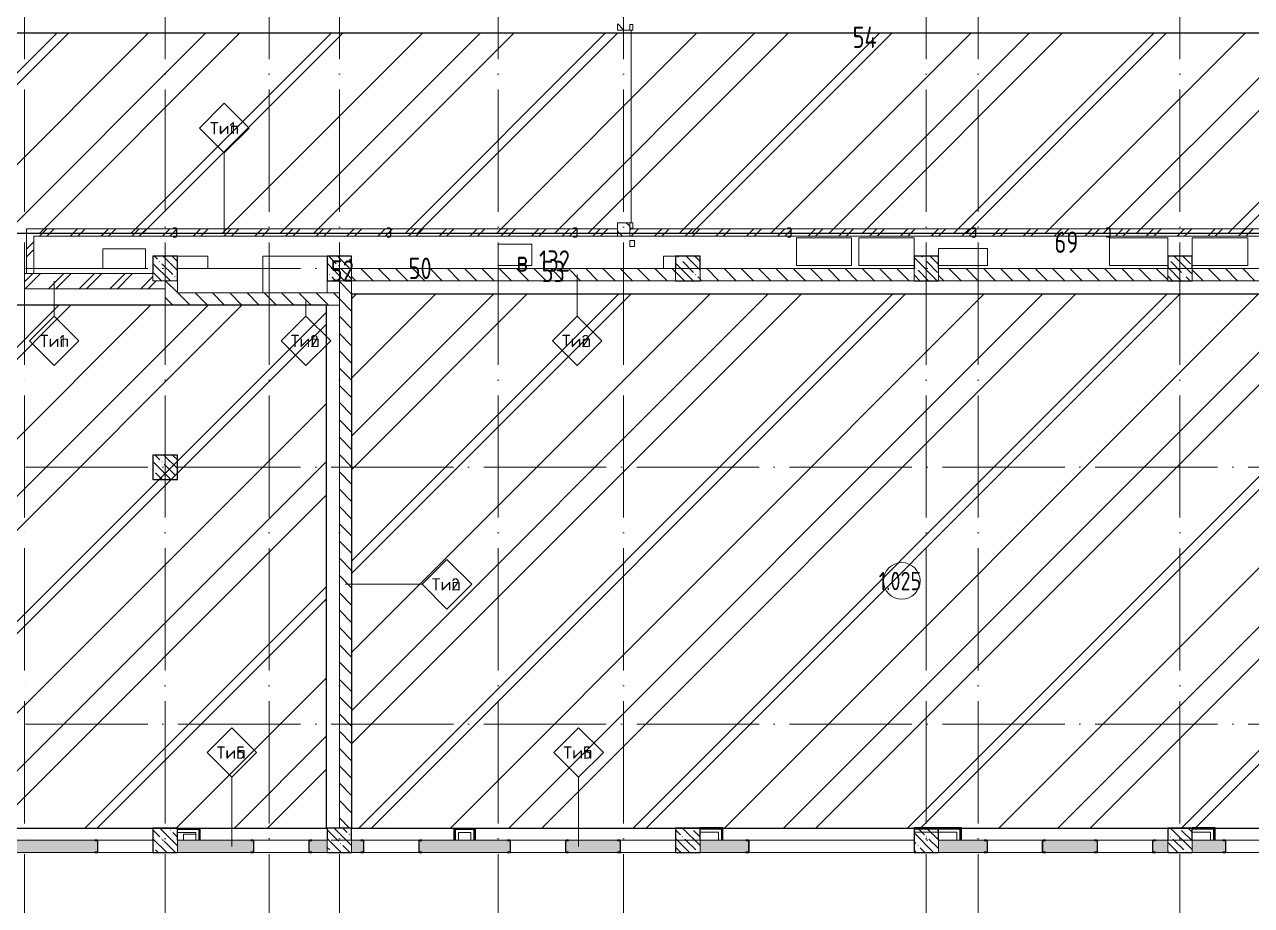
# Model space of a CAD drawing. Header units: millimetres. Extents: x -68946 to 690821, y -552984 to 293768.
# Drawn here: x 106509 to 126579, y -95626 to -81220 of the extents above; entities that cross this region are included whole.
import ezdxf

# ---------------------------------------------------------------- set-up
doc = ezdxf.new("R2010")
doc.units = ezdxf.units.MM
doc.linetypes.add('ADSK_Линия сетки', pattern=[2500, 2000, -250, 0, -250])
doc.linetypes.add('ADSK_Скрыто', pattern=[600, 300, -300])
for name, color, linetype, lineweight in [('1.2) Стяжка 6 вып.', 30, 'Continuous', 30), ('1.3) Звуко-изол           6 вып.', 90, 'Continuous', 30), ('1.4) Стяжка 6 вып.', 30, 'Continuous', 30), ('A-AREA-____-IDEN', 250, 'Continuous', 9), ('A-DOOR-____-MCUT', 250, 'Continuous', 5), ('A-DOOR-____-OTLN', 250, 'Continuous', 5), ('A-FLOR-____-OTLN', 250, 'Continuous', 9), ('A-WALL-____-IDEN', 250, 'Continuous', 9), ('A-WALL-____-MCUT', 250, 'Continuous', 13), ('A-WALL-____-PATT', 250, 'Continuous', 13), ('A-WALL-FNSH-MCUT', 250, 'Continuous', 13), ('E-ELEC-EQPM-OTLN', 250, 'Continuous', 9), ('G-____-____-SYMB', 250, 'ADSK_Скрыто', 9), ('I-WALL-____-OTLN', 250, 'Continuous', 9), ('S-COLS-____-MCUT', 250, 'Continuous', 25), ('S-COLS-____-OTLN', 250, 'Continuous', 9), ('S-GRID-____-OTLN', 250, 'Continuous', 9)]:
    doc.layers.add(name, color=color, linetype=linetype, lineweight=lineweight)
doc.styles.add('GOST Common_2', font='', dxfattribs={"width": 0.8, "height": 350})
doc.styles.add('ISOCPEUR', font='isocpeur.ttf', dxfattribs={"width": 0.8, "height": 100})
doc.styles.add('ISOCPEUR_3', font='isocpeur.ttf', dxfattribs={"height": 250})
doc.styles.get('GOST Common_2').set_extended_font_data('GOST Common')
pattern_1 = [(135, (28708.77, -120984.93), (-141.42136, -141.42136), [])]
pattern_2 = [(135, (28708.77, -120984.93), (-142.5612, -142.5612), []), (135, (28851.33, -120984.93), (-142.5612, -142.5612), [252.016, -50.403, 3.353, -47.05])]
pattern_3 = [(45, (28708.77, -120984.93), (-251.4472, 251.4472), []), (45, (28708.77, -120603.93), (-251.4472, 251.4472), [])]

# ---------------------------------------------------------------- blocks, each defined once
blk = doc.blocks.new('BSC_Колонна _Прямоугольная - 400x400-V7-АР1_Кладочный план 2 этажа С2и3')
at = {"layer": 'S-COLS-____-OTLN', "lineweight": 5}
h = blk.add_hatch(dxfattribs=at)
h.set_pattern_fill('FP_42', color=256, style=0, pattern_type=2)
h.set_pattern_definition([(135, (-80100, -32525), (-142.5612, -142.5612), []), (135, (-79957.44, -32525), (-142.5612, -142.5612), [252.016, -50.403, 3.353, -47.05])])
h.paths.add_polyline_path([(200, -200), (200, 200), (-200, 200), (-200, -200)])
at = {"layer": 'S-COLS-____-MCUT'}
for p, q in [((200, 200), (-200, 200)), ((-200, 200), (-200, -200)), ((200, -200), (200, 200)), ((-200, -200), (200, -200))]:
    blk.add_line(p, q, dxfattribs=at)
blk = doc.blocks.new('ADSK_КолоннаНесущая_Швеллер_Гнутый_ГОСТ 8278-83 - 200х50х4_таб_1 2-38569602-АР1_Кладочный план 2 этажа С2и3')
at = {"layer": 'S-COLS-____-MCUT'}
for p, q in [((-10.1, 90), (-10.1, -90)), ((-6.1, -90), (-6.1, 90)), ((39.9, 100), (-0.1, 100)), ((-0.1, 96), (39.9, 96)), ((39.9, 96), (39.9, 100)), ((39.9, -96), (-0.1, -96)), ((-0.1, -100), (39.9, -100)), ((39.9, -100), (39.9, -96))]:
    blk.add_line(p, q, dxfattribs=at)
for centre, radius, start, end in [((-0.1, 90), 10, 90, 180), ((-0.1, 90), 6, 90, 180), ((-0.1, -90), 10, 180, 270), ((-0.1, -90), 6, 180, 270)]:
    blk.add_arc(centre, radius, start, end, dxfattribs=at)
blk = doc.blocks.new('ADSK_КолоннаНесущая_Швеллер_Гнутый_ГОСТ 8278-83 - 140х60х5_таб_1-39139443-АР1_Кладочный план 2 этажа С2и3')
at = {"layer": 'S-COLS-____-MCUT'}
for p, q in [((-16.2, 58), (-16.2, -58)), ((-11.2, -58), (-11.2, 58)), ((43.8, 70), (-4.2, 70)), ((-4.2, 65), (43.8, 65)), ((43.8, 65), (43.8, 70)), ((43.8, -65), (-4.2, -65)), ((-4.2, -70), (43.8, -70)), ((43.8, -70), (43.8, -65))]:
    blk.add_line(p, q, dxfattribs=at)
for centre, radius, start, end in [((-4.2, 58), 12, 90, 180), ((-4.2, 58), 7, 90, 180), ((-4.2, -58), 12, 180, 270), ((-4.2, -58), 7, 180, 270)]:
    blk.add_arc(centre, radius, start, end, dxfattribs=at)
blk = doc.blocks.new('DM_Штора_Противодымная_Doormaster_E-60 - ш_3250 х в_2500 2-40885581-АР1_Кладочный план 2 этажа С2и3')
at = {"layer": 'A-DOOR-____-MCUT'}
for p, q in [((-1450, 150), (-1540, 150)), ((-1540, 150), (-1540, 100)), ((-1540, 100), (-1450, 100)), ((-1450, 100), (-1450, 150)), ((-1450, 125), (1700, 125)), ((1700, 150), (1700, 100)), ((1790, 150), (1700, 150)), ((1700, 100), (1790, 100)), ((1790, 100), (1790, 150))]:
    blk.add_line(p, q, dxfattribs=at)
at = {"layer": 'E-ELEC-EQPM-OTLN'}
for p, q in [((2090, 180), (1990, 180)), ((1990, 180), (1990, 100)), ((1990, 100), (2090, 100)), ((2090, 100), (2090, 180))]:
    blk.add_line(p, q, dxfattribs=at)
blk = doc.blocks.new('AAR_СКБ_Марка_Помещения_мал - Номер-28977439-АР1_Кладочный план 2 этажа С2и3')
at = {"layer": 'A-AREA-____-IDEN'}
blk.add_circle((-0.03, 0), 3, dxfattribs=at)
blk = doc.blocks.new('ADSK_Марка_Стена - Типоразмер_ADSK_Марка-30564887-АР1_Кладочный план 2 этажа С2и3')
at = {"layer": 'A-WALL-____-IDEN'}
for p, q in [((-0.16, 4.37), (-4.21, 0.31)), ((3.9, 0.31), (-0.16, 4.37)), ((-4.21, 0.31), (-0.16, -3.74)), ((-0.16, -3.74), (3.9, 0.31))]:
    blk.add_line(p, q, dxfattribs=at)

msp = doc.modelspace()

# ---------------------------------------------------------------- hatches: boundary and pattern name
at = {"layer": '1.2) Стяжка 6 вып.', "lineweight": 30}
h = msp.add_hatch(dxfattribs=at)
h.set_pattern_fill('ANSI31', color=256, scale=333)
h.paths.add_polyline_path([(102484.4783, -84629.8896), (137334.1867, -84629.8896), (137334.1867, -81359.9111), (102484.4783, -81359.9111)])
h = msp.add_hatch(dxfattribs=at)
h.set_pattern_fill('ANSI31', color=256, scale=333)
h.paths.add_polyline_path([(111858.7722, -94359.9347), (129868.7722, -94359.9347), (129868.7722, -85631.1286), (111858.7722, -85631.1286)])
h = msp.add_hatch(dxfattribs=at)
h.set_pattern_fill('ANSI31', color=256, scale=333)
h.paths.add_polyline_path([(98408.7722, -94359.9347), (111446.6596, -94359.9347), (111446.6596, -85809.9938), (98408.7722, -85809.9938)])
at = {"layer": '1.3) Звуко-изол           6 вып.', "lineweight": 30}
h = msp.add_hatch(dxfattribs=at)
h.set_pattern_fill('ANSI31', color=256, scale=500)
h.paths.add_polyline_path([(102484.4783, -84629.8896), (137334.1867, -84629.8896), (137334.1867, -81359.9111), (102484.4783, -81359.9111)])
h = msp.add_hatch(dxfattribs=at)
h.set_pattern_fill('ANSI31', color=256, scale=500)
h.paths.add_polyline_path([(111858.7722, -94359.9347), (129868.7722, -94359.9347), (129868.7722, -85631.1286), (111858.7722, -85631.1286)])
h = msp.add_hatch(dxfattribs=at)
h.set_pattern_fill('ANSI31', color=256, scale=500)
h.paths.add_polyline_path([(98408.7722, -94359.9347), (111446.6596, -94359.9347), (111446.6596, -85809.9938), (98408.7722, -85809.9938)])
at = {"layer": '1.4) Стяжка 6 вып.', "lineweight": 30}
h = msp.add_hatch(dxfattribs=at)
h.set_pattern_fill('ANSI32', color=256, scale=333)
h.paths.add_polyline_path([(102484.4783, -84629.8896), (137334.1867, -84629.8896), (137334.1867, -81359.9111), (102484.4783, -81359.9111)])
h = msp.add_hatch(dxfattribs=at)
h.set_pattern_fill('ANSI32', color=256, scale=333)
h.paths.add_polyline_path([(111858.7722, -94359.9347), (129868.7722, -94359.9347), (129868.7722, -85631.1286), (111858.7722, -85631.1286)])
h = msp.add_hatch(dxfattribs=at)
h.set_pattern_fill('ANSI32', color=256, scale=333)
h.paths.add_polyline_path([(98408.7722, -94359.9347), (111446.6596, -94359.9347), (111446.6596, -85809.9938), (98408.7722, -85809.9938)])
at = {"layer": 'A-WALL-____-PATT', "lineweight": 15}
h = msp.add_hatch(dxfattribs=at)
h.set_pattern_fill('FP_1', color=256, style=0, pattern_type=2)
h.set_pattern_definition(pattern_1)
h.paths.add_polyline_path([(116408.7722, -84679.9336), (116408.7722, -84459.9336), (116208.7722, -84459.9336), (116208.7722, -84679.9336)])
h.paths.add_polyline_path([(116408.7722, -81309.9336), (116408.7262, -81209.9342), (116208.7722, -81209.9342), (116208.7722, -81309.9336)])
h = msp.add_hatch(dxfattribs=at)
h.set_pattern_fill('FP_12', color=256, style=0, pattern_type=2)
h.set_pattern_definition(pattern_3)
h.paths.add_polyline_path([(106658.7722, -85289.9342), (106658.7722, -84559.9336), (106538.7722, -84559.9336), (106538.7722, -85289.9342)])
h = msp.add_hatch(dxfattribs=at)
h.set_pattern_fill('FP_12', color=256, style=0, pattern_type=2)
h.set_pattern_definition(pattern_3)
h.paths.add_polyline_path([(116208.7722, -84679.9336), (116208.7722, -84559.9336), (106658.7722, -84559.9336), (106658.7722, -84679.9336), (113674.2898, -84679.9336)])
h = msp.add_hatch(dxfattribs=at)
h.set_pattern_fill('FP_12', color=256, style=0, pattern_type=2)
h.set_pattern_definition(pattern_3)
h.paths.add_polyline_path([(129868.7722, -84679.9336), (129868.7722, -84559.9336), (116408.7722, -84559.9336), (116408.7722, -84679.9336), (129343.4912, -84679.9336)])
h = msp.add_hatch(dxfattribs=at)
h.set_pattern_fill('FP_12', color=256, style=0, pattern_type=2)
h.set_pattern_definition(pattern_3)
h.paths.add_polyline_path([(108808.7722, -85539.9342), (108808.7722, -85409.9347), (108608.7722, -85409.9347), (108608.7722, -85289.9342), (106508.7722, -85289.9342), (106508.7722, -85331.9342), (106538.7722, -85331.9342), (106538.7722, -85339.9342), (106508.7722, -85339.9342), (106508.7722, -85539.9342), (107976.3984, -85539.9342)])
h = msp.add_hatch(dxfattribs=at)
h.set_pattern_fill('FP_1', color=256, style=0, pattern_type=2)
h.set_pattern_definition(pattern_1)
h.paths.add_polyline_path([(125208.7722, -85409.9938), (125208.7722, -85209.9938), (121458.7722, -85209.9938), (121458.7722, -85409.9938), (125070.0726, -85409.9938)])
h.paths.add_polyline_path([(129868.7722, -85409.9938), (129868.7722, -85209.9938), (125608.7722, -85209.9938), (125608.7722, -85409.9938), (129343.4912, -85409.9938)])
h.paths.add_polyline_path([(121058.7722, -85409.9938), (121058.7722, -85209.9938), (117558.7722, -85209.9938), (117558.7722, -85409.9938), (119372.1812, -85409.9938)])
h.paths.add_polyline_path([(116523.2355, -85409.9938), (117158.7722, -85409.9938), (117158.7722, -85209.9938), (111858.7186, -85209.9938), (111858.7186, -85409.9938), (113674.2898, -85409.9938)])
h = msp.add_hatch(dxfattribs=at)
h.set_pattern_fill('FP_1', color=256, style=0, pattern_type=2)
h.set_pattern_definition(pattern_1)
h.paths.add_polyline_path([(109008.7722, -85809.9938), (109008.7722, -85409.9347), (108808.7722, -85409.9347), (108808.7722, -85809.9938)])
h = msp.add_hatch(dxfattribs=at)
h.set_pattern_fill('FP_1', color=256, style=0, pattern_type=2)
h.set_pattern_definition(pattern_1)
h.paths.add_polyline_path([(111658.7186, -94359.9342), (111858.7186, -94359.9342), (111858.7186, -85409.9347), (111658.7186, -85409.9347), (111658.7186, -94282.6979)])
h = msp.add_hatch(dxfattribs=at)
h.set_pattern_fill('FP_1', color=256, style=0, pattern_type=2)
h.set_pattern_definition(pattern_1)
h.paths.add_polyline_path([(110825.3441, -85809.9938), (111658.7186, -85809.9938), (111658.7186, -85609.9938), (109008.7722, -85609.9938), (109008.7722, -85809.9938)])
h = msp.add_hatch(dxfattribs=at)
h.set_pattern_fill('FP_83', color=256, style=0, pattern_type=2)
h.set_pattern_definition([(50, (28708.77, -120984.93), (364.3679, -31.8783), [38.1, -419.1]), (355, (28708.77, -120984.93), (-70.4859, 382.1133), [30.48, -335.28]), (100.451, (28739.14, -120987.6), (293.885, 350.2334), [32.38, -356.18]), (46.184, (28708.77, -120883.33), (542.1585, -84.0858), [57.15, -628.65]), (96.636, (28753.95, -120890.34), (474.805, 494.8554), [48.57, -534.27]), (351.184, (28708.8, -120883.33), (474.8102, 494.85), [45.72, -502.92]), (21, (28759.57, -120908.73), (303.2285, -204.5305), [38.1, -419.1]), (326, (28759.57, -120908.73), (123.6039, 368.376), [30.48, -335.28]), (71.451, (28784.84, -120925.78), (426.8341, 163.8427), [32.38, -356.18]), (37.5, (28708.77, -120984.93), (6.17665, 169.11015), [16.764, -314.452, 16.764, -323.596, -336.55]), (37.5, (28708.77, -120984.93), (6.17665, 169.11015), [-671.576, 16.764, -319.786]), (7.5, (28708.77, -120984.93), (133.63888, 200.3615), [16.764, -177.292, 16.764, -306.832, -128.27]), (7.5, (28708.77, -120984.93), (133.63888, 200.3615), [-517.652, 16.764, -111.506]), (327.5, (28595.49, -120984.93), (271.18182, -11.45836), [16.764, -110.236, 16.764, -379.476, -525.78]), (327.5, (28595.49, -120984.93), (271.18182, -11.45836), [-523.24, 16.764, -509.016]), (317.5, (28544.7, -120984.93), (296.2585, 50.85285), [16.764, -148.336, 16.764, -246.38, -373.38]), (317.5, (28544.7, -120984.93), (296.2585, 50.85285), [-428.244, 16.764, -356.616])])
h.paths.add_polyline_path([(129343.4912, -94759.9342), (129868.7722, -94759.9342), (129868.7722, -94559.9342), (128858.7722, -94559.9342), (128858.7722, -94759.9342)])
h.paths.add_polyline_path([(124058.7722, -94759.9342), (124058.7722, -94559.9342), (123158.7722, -94559.9342), (123158.7722, -94759.9342), (123645.5998, -94759.9342)])
h.paths.add_polyline_path([(124958.7722, -94759.9342), (125208.7722, -94759.9342), (125208.7722, -94559.9342), (124958.7722, -94559.9342)])
h.paths.add_polyline_path([(127919.0183, -94759.9342), (127958.7722, -94759.9342), (127958.7722, -94559.9342), (127058.7722, -94559.9342), (127058.7722, -94759.9342)])
h.paths.add_polyline_path([(125608.7722, -94759.9342), (126158.7722, -94759.9342), (126158.7722, -94559.9342), (125608.7722, -94559.9342)])
h.paths.add_polyline_path([(109008.7722, -94759.9342), (110258.7722, -94759.9342), (110258.7722, -94559.9342), (109008.7722, -94559.9342)])
h.paths.add_polyline_path([(107708.7722, -94759.9342), (107708.7722, -94559.9342), (106258.7722, -94559.9342), (106258.7722, -94759.9342)])
h.paths.add_polyline_path([(104415.2163, -94759.9342), (104558.7722, -94759.9342), (104558.7722, -94559.9342), (103708.7722, -94559.9342), (103708.7722, -94759.9342)])
h.paths.add_polyline_path([(111158.7722, -94759.9342), (111458.7722, -94759.9342), (111458.7722, -94559.9342), (111158.7722, -94559.9342)])
h.paths.add_polyline_path([(111858.7722, -94759.9342), (112058.7722, -94759.9342), (112058.7722, -94559.9342), (111858.7722, -94559.9342)])
h.paths.add_polyline_path([(103308.7722, -94759.9342), (103308.7722, -94559.9342), (102908.7722, -94559.9342), (102908.7722, -94759.9342)])
h.paths.add_polyline_path([(122221.1269, -94759.9342), (122258.7722, -94759.9342), (122258.7722, -94559.9342), (121458.7722, -94559.9342), (121458.7722, -94759.9342)])
h.paths.add_polyline_path([(112958.7722, -94759.9342), (114458.7722, -94759.9342), (114458.7722, -94559.9342), (112958.7722, -94559.9342)])
h.paths.add_polyline_path([(115358.7722, -94759.9342), (116258.7722, -94759.9342), (116258.7722, -94559.9342), (115358.7722, -94559.9342)])
h.paths.add_polyline_path([(117558.7722, -94759.9342), (118358.7722, -94759.9342), (118358.7722, -94559.9342), (117558.7722, -94559.9342)])
at = {"layer": 'S-COLS-____-OTLN', "lineweight": 5}
h = msp.add_hatch(dxfattribs=at)
h.set_pattern_fill('FP_40', color=256, style=0, pattern_type=2)
h.set_pattern_definition(pattern_2)
h.paths.add_polyline_path([(108808.7722, -85409.9347), (109008.7722, -85409.9347), (109008.7722, -85009.9347), (108608.7722, -85009.9347), (108608.7722, -85409.9347)])
h = msp.add_hatch(dxfattribs=at)
h.set_pattern_fill('FP_40', color=256, style=0, pattern_type=2)
h.set_pattern_definition(pattern_2)
h.paths.add_polyline_path([(111658.7186, -85409.9347), (111858.7722, -85409.9347), (111858.7722, -85009.9347), (111458.7722, -85009.9347), (111458.7722, -85409.9347)])
h = msp.add_hatch(dxfattribs=at)
h.set_pattern_fill('FP_40', color=256, style=0, pattern_type=2)
h.set_pattern_definition(pattern_2)
h.paths.add_polyline_path([(117558.7722, -85409.9347), (117558.7722, -85009.9347), (117158.7722, -85009.9347), (117158.7722, -85409.9347)])
h = msp.add_hatch(dxfattribs=at)
h.set_pattern_fill('FP_40', color=256, style=0, pattern_type=2)
h.set_pattern_definition(pattern_2)
h.paths.add_polyline_path([(121458.7722, -85409.9347), (121458.7722, -85009.9347), (121058.7722, -85009.9347), (121058.7722, -85409.9347)])
h = msp.add_hatch(dxfattribs=at)
h.set_pattern_fill('FP_40', color=256, style=0, pattern_type=2)
h.set_pattern_definition(pattern_2)
h.paths.add_polyline_path([(125608.7722, -85409.9347), (125608.7722, -85009.9347), (125208.7722, -85009.9347), (125208.7722, -85409.9347)])
h = msp.add_hatch(dxfattribs=at)
h.set_pattern_fill('FP_40', color=256, style=0, pattern_type=2)
h.set_pattern_definition(pattern_2)
h.paths.add_polyline_path([(109008.7722, -94759.9347), (109008.7722, -94359.9347), (108608.7722, -94359.9347), (108608.7722, -94759.9347)])
h = msp.add_hatch(dxfattribs=at)
h.set_pattern_fill('FP_40', color=256, style=0, pattern_type=2)
h.set_pattern_definition(pattern_2)
h.paths.add_polyline_path([(111458.7722, -94759.9347), (111858.7722, -94759.9347), (111858.7722, -94359.9347), (111458.7722, -94359.9347), (111458.7722, -94559.9342)])
h = msp.add_hatch(dxfattribs=at)
h.set_pattern_fill('FP_40', color=256, style=0, pattern_type=2)
h.set_pattern_definition(pattern_2)
h.paths.add_polyline_path([(117558.7722, -94759.9347), (117558.7722, -94359.9347), (117158.7722, -94359.9347), (117158.7722, -94759.9347)])
h = msp.add_hatch(dxfattribs=at)
h.set_pattern_fill('FP_40', color=256, style=0, pattern_type=2)
h.set_pattern_definition(pattern_2)
h.paths.add_polyline_path([(121458.7722, -94759.9347), (121458.7722, -94359.9347), (121058.7722, -94359.9347), (121058.7722, -94759.9347)])
h = msp.add_hatch(dxfattribs=at)
h.set_pattern_fill('FP_40', color=256, style=0, pattern_type=2)
h.set_pattern_definition(pattern_2)
h.paths.add_polyline_path([(125208.7722, -94759.9347), (125608.7722, -94759.9347), (125608.7722, -94359.9347), (125208.7722, -94359.9347), (125208.7722, -94559.9342)])

# ---------------------------------------------------------------- linework, layer by layer
at = {"layer": '1.2) Стяжка 6 вып.', "lineweight": 30}
for points in [[(102484.4783, -84629.8896), (137334.1867, -84629.8896), (137334.1867, -81359.9111), (102484.4783, -81359.9111)], [(111858.7722, -94359.9347), (129868.7722, -94359.9347), (129868.7722, -85631.1286), (111858.7722, -85631.1286)], [(98408.7722, -94359.9347), (111446.6596, -94359.9347), (111446.6596, -85809.9938), (98408.7722, -85809.9938)]]:
    msp.add_lwpolyline(points, close=True, dxfattribs=at)
at = {"layer": 'A-FLOR-____-OTLN'}
for p, q in [((107788.7722, -85209.9342), (107788.7722, -84889.9342)), ((107788.7722, -84889.9342), (108488.7722, -84889.9342)), ((108488.7722, -84889.9342), (108488.7722, -85209.9342)), ((114258.7722, -85159.9342), (114258.7722, -84809.9342)), ((114258.7722, -84809.9342), (114808.7722, -84809.9342)), ((114808.7722, -84809.9342), (114808.7722, -85159.9342)), ((119138.7722, -85159.9342), (119138.7722, -84709.9342)), ((119138.7722, -84709.9342), (120038.7722, -84709.9342)), ((120038.7722, -84709.9342), (120038.7722, -85159.9342)), ((120158.7722, -85159.9342), (120158.7722, -84709.9342)), ((120158.7722, -84709.9342), (121058.7722, -84709.9342)), ((121058.7722, -84709.9342), (121058.7722, -85009.9347)), ((121458.7722, -85009.9347), (121458.7722, -84879.9342)), ((121458.7722, -84879.9342), (122258.7722, -84879.9342)), ((122258.7722, -84879.9342), (122258.7722, -85159.9342)), ((124258.7722, -84709.9342), (125208.7722, -84709.9342)), ((124258.7722, -85159.9342), (124258.7722, -84709.9342)), ((125208.7722, -84709.9342), (125208.7722, -85009.9347)), ((125608.7722, -85009.9347), (125608.7722, -84709.9342)), ((125608.7722, -84709.9342), (126518.7722, -84709.9342)), ((126518.7722, -84709.9342), (126518.7722, -85159.9342)), ((109008.7722, -85009.9342), (109508.7722, -85009.9342)), ((109508.7722, -85009.9342), (109508.7722, -85209.9342)), ((110408.7186, -85009.9938), (111458.7186, -85009.9938)), ((110408.7186, -85609.9938), (110408.7186, -85009.9938)), ((111458.7186, -85009.9938), (111458.7186, -85609.9938)), ((116958.7503, -85209.9336), (116958.7503, -85009.9336)), ((116958.7503, -85009.9336), (117158.7503, -85009.9336)), ((108488.7722, -85209.9342), (107788.7722, -85209.9342)), ((109508.7722, -85209.9342), (109008.7722, -85209.9342)), ((114808.7722, -85159.9342), (114258.7722, -85159.9342)), ((117158.7503, -85209.9336), (116958.7503, -85209.9336)), ((120038.7722, -85159.9342), (119138.7722, -85159.9342)), ((121058.7722, -85159.9342), (120158.7722, -85159.9342)), ((122258.7722, -85159.9342), (121458.7722, -85159.9342)), ((125208.7722, -85159.9342), (124258.7722, -85159.9342)), ((126518.7722, -85159.9342), (125608.7722, -85159.9342)), ((117158.7722, -85409.9938), (117558.7722, -85409.9938)), ((121058.7722, -85409.9938), (121458.7722, -85409.9938)), ((125208.7722, -85409.9938), (125608.7722, -85409.9938)), ((109108.3239, -94559.9342), (109108.3239, -94459.9342)), ((109108.3239, -94459.9342), (109308.3239, -94459.9342)), ((109308.3239, -94459.9342), (109308.3239, -94559.9342))]:
    msp.add_line(p, q, dxfattribs=at)
at = {"layer": 'A-WALL-____-IDEN'}
for p, q in [((109774.9373, -84619.9336), (109774.9373, -83318.6836)), ((106992.8525, -85414.9342), (106992.8525, -85987.3304)), ((115547.824, -85309.9938), (115547.824, -85987.3304)), ((111111.0278, -85709.9938), (111111.0278, -85987.3304)), ((111758.7186, -90372.62), (113013.0936, -90372.62)), ((109899.6046, -94659.9342), (109899.6046, -93530.402)), ((115571.5951, -94659.9342), (115571.5951, -93530.402))]:
    msp.add_line(p, q, dxfattribs=at)
at = {"layer": 'A-WALL-____-MCUT', "color": 7, "lineweight": 15}
for p, q in [((116208.7722, -81209.9342), (116208.7722, -81309.9336)), ((116208.7722, -81309.9336), (116408.7722, -81309.9336)), ((116408.7722, -84459.9336), (116208.7722, -84459.9336)), ((116208.7722, -84459.9336), (116208.7722, -84559.9336)), ((106538.7722, -84559.9336), (106538.7722, -85289.9342)), ((116208.7722, -84559.9336), (106538.7722, -84559.9336)), ((106658.7722, -84679.9336), (129868.7722, -84679.9336)), ((106658.7722, -85289.9342), (106658.7722, -84679.9336)), ((116408.7722, -84559.9336), (116408.7722, -84549.9336)), ((129988.7722, -84559.9336), (116408.7722, -84559.9336)), ((108608.7722, -85289.9342), (106508.7722, -85289.9342)), ((106508.7722, -85289.9342), (106508.7722, -85331.9342)), ((117158.7722, -85209.9938), (111858.7186, -85209.9938)), ((121058.7722, -85209.9938), (117558.7722, -85209.9938)), ((125208.7722, -85209.9938), (121458.7722, -85209.9938)), ((129868.7722, -85209.9938), (125608.7722, -85209.9938)), ((109008.7722, -85609.9938), (109008.7722, -85409.9347)), ((111658.7186, -85409.9347), (111658.7186, -85609.9938)), ((111858.7186, -94359.9342), (111858.7186, -85409.9347)), ((111858.7186, -85409.9938), (117158.7722, -85409.9938)), ((117558.7722, -85409.9938), (121058.7722, -85409.9938)), ((121458.7722, -85409.9938), (125208.7722, -85409.9938)), ((125608.7722, -85409.9938), (129868.7722, -85409.9938)), ((106538.7722, -85539.9342), (108808.7722, -85539.9342)), ((108808.7722, -85539.9342), (108808.7722, -85809.9938)), ((111658.7186, -85609.9938), (109008.7722, -85609.9938)), ((108808.7722, -85809.9938), (111658.7186, -85809.9938)), ((111658.7186, -85809.9938), (111658.7186, -94359.9342)), ((111658.7186, -94359.9342), (111858.7186, -94359.9342)), ((107708.7722, -94559.9342), (106258.7722, -94559.9342)), ((107708.7722, -94759.9342), (107708.7722, -94559.9342)), ((110258.7722, -94559.9342), (109008.7722, -94559.9342)), ((110258.7722, -94759.9342), (110258.7722, -94559.9342)), ((111458.7722, -94559.9342), (111158.7722, -94559.9342)), ((111158.7722, -94559.9342), (111158.7722, -94759.9342)), ((112058.7722, -94559.9342), (111858.7722, -94559.9342)), ((112058.7722, -94759.9342), (112058.7722, -94559.9342)), ((114458.7722, -94559.9342), (112958.7722, -94559.9342)), ((112958.7722, -94559.9342), (112958.7722, -94759.9342)), ((114458.7722, -94759.9342), (114458.7722, -94559.9342)), ((116258.7722, -94559.9342), (115358.7722, -94559.9342)), ((115358.7722, -94559.9342), (115358.7722, -94759.9342)), ((116258.7722, -94759.9342), (116258.7722, -94559.9342)), ((118358.7722, -94559.9342), (117558.7722, -94559.9342)), ((118358.7722, -94759.9342), (118358.7722, -94559.9342)), ((122258.7722, -94559.9342), (121458.7722, -94559.9342)), ((122258.7722, -94759.9342), (122258.7722, -94559.9342)), ((124058.7722, -94559.9342), (123158.7722, -94559.9342)), ((123158.7722, -94559.9342), (123158.7722, -94759.9342)), ((124058.7722, -94759.9342), (124058.7722, -94559.9342)), ((125208.7722, -94559.9342), (124958.7722, -94559.9342)), ((124958.7722, -94559.9342), (124958.7722, -94759.9342)), ((126158.7722, -94559.9342), (125608.7722, -94559.9342)), ((126158.7722, -94759.9342), (126158.7722, -94559.9342)), ((106258.7722, -94759.9342), (107708.7722, -94759.9342)), ((109008.7722, -94759.9342), (110258.7722, -94759.9342)), ((111158.7722, -94759.9342), (111458.7722, -94759.9342)), ((111858.7722, -94759.9342), (112058.7722, -94759.9342)), ((112958.7722, -94759.9342), (114458.7722, -94759.9342)), ((115358.7722, -94759.9342), (116258.7722, -94759.9342)), ((117558.7722, -94759.9342), (118358.7722, -94759.9342)), ((121458.7722, -94759.9342), (122258.7722, -94759.9342)), ((123158.7722, -94759.9342), (124058.7722, -94759.9342)), ((124958.7722, -94759.9342), (125208.7722, -94759.9342)), ((125608.7722, -94759.9342), (126158.7722, -94759.9342))]:
    msp.add_line(p, q, dxfattribs=at)
at = {"layer": 'A-WALL-____-MCUT', "lineweight": 15}
for p, q in [((116208.7722, -84679.9336), (116208.7722, -84559.9336)), ((116408.7722, -84559.9336), (116408.7722, -84679.9336)), ((108608.7722, -85409.9347), (108608.7722, -85289.9342)), ((111858.7186, -85209.9938), (111858.7186, -85409.9347)), ((117158.7722, -85409.9938), (117158.7722, -85209.9938)), ((117558.7722, -85209.9938), (117558.7722, -85409.9938)), ((121058.7722, -85409.9938), (121058.7722, -85209.9938)), ((121458.7722, -85209.9938), (121458.7722, -85409.9938)), ((125208.7722, -85409.9938), (125208.7722, -85209.9938)), ((125608.7722, -85209.9938), (125608.7722, -85409.9938)), ((109008.7722, -85409.9347), (108608.7722, -85409.9347)), ((108808.7722, -85539.9342), (108808.7722, -85409.9347)), ((111858.7186, -85409.9347), (111658.7186, -85409.9347)), ((109008.7722, -94559.9342), (109008.7722, -94759.9342)), ((111458.7722, -94759.9342), (111458.7722, -94559.9342)), ((111858.7722, -94559.9342), (111858.7722, -94759.9342)), ((117558.7722, -94559.9342), (117558.7722, -94759.9342)), ((121458.7722, -94559.9342), (121458.7722, -94759.9342)), ((125208.7722, -94759.9342), (125208.7722, -94559.9342)), ((125608.7722, -94559.9342), (125608.7722, -94759.9342))]:
    msp.add_line(p, q, dxfattribs=at)
at = {"layer": 'A-WALL-____-MCUT', "color": 42, "lineweight": 15}
for p, q in [((109006.2722, -94372.4342), (109371.2722, -94372.4342)), ((109371.2722, -94372.4342), (109371.2722, -94559.9342)), ((113870.8239, -94372.4347), (113545.8239, -94372.4347)), ((113545.8239, -94559.9342), (113545.8239, -94372.4347)), ((113870.8239, -94559.9342), (113870.8239, -94372.4347)), ((117920.8245, -94365.4342), (117558.7722, -94365.4342)), ((117920.8245, -94559.9342), (117920.8245, -94365.4342)), ((121820.8245, -94365.4342), (121058.7722, -94365.4342)), ((121820.8245, -94559.9342), (121820.8245, -94365.4342)), ((125970.8245, -94365.4342), (125608.7503, -94365.4342)), ((125970.8245, -94559.9342), (125970.8245, -94365.4342))]:
    msp.add_line(p, q, dxfattribs=at)
at = {"layer": 'A-WALL-____-MCUT', "color": 30, "lineweight": 15}
for p, q in [((109006.2722, -94384.9342), (109006.2722, -94434.9342)), ((109006.2722, -94384.9342), (109358.7722, -94384.9342)), ((109006.2722, -94434.9342), (109308.7722, -94434.9342)), ((109308.7722, -94434.9342), (109308.7722, -94559.9342)), ((109358.7722, -94384.9342), (109358.7722, -94559.9342)), ((113858.3239, -94384.9347), (113558.3239, -94384.9347)), ((113558.3239, -94559.9342), (113558.3239, -94384.9347)), ((113608.3239, -94434.9347), (113808.3239, -94434.9347)), ((113608.3239, -94559.9342), (113608.3239, -94434.9347)), ((113808.3239, -94434.9347), (113808.3239, -94559.9342)), ((113858.3239, -94559.9342), (113858.3239, -94384.9347)), ((117558.7722, -94377.9342), (117558.7722, -94427.9342)), ((117908.3245, -94377.9342), (117558.7722, -94377.9342)), ((117558.7722, -94427.9342), (117858.3245, -94427.9342)), ((117858.3245, -94427.9342), (117858.3245, -94559.9342)), ((117908.3245, -94559.9342), (117908.3245, -94377.9342)), ((121058.7722, -94377.9342), (121058.7722, -94427.9342)), ((121808.3245, -94377.9342), (121058.7722, -94377.9342)), ((121058.7722, -94427.9342), (121758.3245, -94427.9342)), ((121758.3245, -94427.9342), (121758.3245, -94559.9342)), ((121808.3245, -94559.9342), (121808.3245, -94377.9342)), ((125608.7503, -94377.9342), (125608.7503, -94427.9342)), ((125958.3245, -94377.9342), (125608.7503, -94377.9342)), ((125608.7503, -94427.9342), (125908.3245, -94427.9342)), ((125908.3245, -94427.9342), (125908.3245, -94559.9342)), ((125958.3245, -94559.9342), (125958.3245, -94377.9342)), ((113558.3239, -94559.9342), (113608.3239, -94559.9342)), ((113808.3239, -94559.9342), (113858.3239, -94559.9342)), ((117858.3245, -94559.9342), (117908.3245, -94559.9342)), ((121758.3245, -94559.9342), (121808.3245, -94559.9342)), ((125908.3245, -94559.9342), (125958.3245, -94559.9342))]:
    msp.add_line(p, q, dxfattribs=at)
at = {"layer": 'A-WALL-FNSH-MCUT', "lineweight": 15}
for p, q in [((109383.7722, -94359.9342), (109006.2722, -94359.9342)), ((109006.2722, -94359.9342), (109006.2722, -94384.9342)), ((109383.7722, -94559.9342), (109383.7722, -94359.9342)), ((113883.3239, -94359.9347), (113533.3239, -94359.9347)), ((113533.3239, -94359.9347), (113533.3239, -94559.9342)), ((113883.3239, -94559.9342), (113883.3239, -94359.9347)), ((117933.3245, -94352.9342), (117558.7722, -94352.9342)), ((117558.7722, -94352.9342), (117558.7722, -94377.9342)), ((117933.3245, -94559.9342), (117933.3245, -94352.9342)), ((121833.3245, -94352.9342), (121058.7722, -94352.9342)), ((121058.7722, -94352.9342), (121058.7722, -94377.9342)), ((121833.3245, -94559.9342), (121833.3245, -94352.9342)), ((125983.3245, -94352.9342), (125608.7503, -94352.9342)), ((125608.7503, -94352.9342), (125608.7503, -94377.9342)), ((125983.3245, -94559.9342), (125983.3245, -94352.9342)), ((113533.3239, -94559.9342), (113558.3239, -94559.9342)), ((113858.3239, -94559.9342), (113883.3239, -94559.9342)), ((117908.3245, -94559.9342), (117933.3245, -94559.9342)), ((121808.3245, -94559.9342), (121833.3245, -94559.9342)), ((125958.3245, -94559.9342), (125983.3245, -94559.9342))]:
    msp.add_line(p, q, dxfattribs=at)
at = {"layer": 'I-WALL-____-OTLN', "lineweight": 15}
for p, q in [((107708.7722, -94559.9342), (108608.7722, -94559.9342)), ((110258.7722, -94559.9342), (111158.7722, -94559.9342)), ((112058.7722, -94559.9342), (112958.7722, -94559.9342)), ((114458.7722, -94559.9342), (115358.7722, -94559.9342)), ((116258.7722, -94559.9342), (117158.7722, -94559.9342)), ((118358.7722, -94559.9342), (121058.7722, -94559.9342)), ((122258.7722, -94559.9342), (123158.7722, -94559.9342)), ((124058.7722, -94559.9342), (124958.7722, -94559.9342)), ((126158.7722, -94559.9342), (127058.7722, -94559.9342)), ((108608.7722, -94759.9342), (107708.7722, -94759.9342)), ((111158.7722, -94759.9342), (110258.7722, -94759.9342)), ((112958.7722, -94759.9342), (112058.7722, -94759.9342)), ((115358.7722, -94759.9342), (114458.7722, -94759.9342)), ((117158.7722, -94759.9342), (116258.7722, -94759.9342)), ((121058.7722, -94759.9342), (118358.7722, -94759.9342)), ((123158.7722, -94759.9342), (122258.7722, -94759.9342)), ((124958.7722, -94759.9342), (124058.7722, -94759.9342)), ((127058.7722, -94759.9342), (126158.7722, -94759.9342))]:
    msp.add_line(p, q, dxfattribs=at)
at = {"layer": 'S-COLS-____-MCUT'}
for p, q in [((109008.7722, -85009.9347), (108608.7722, -85009.9347)), ((108608.7722, -85009.9347), (108608.7722, -85289.9342)), ((109008.7722, -85409.9347), (109008.7722, -85009.9347)), ((111858.7722, -85009.9347), (111458.7722, -85009.9347)), ((111458.7722, -85009.9347), (111458.7722, -85409.9347)), ((111858.7722, -85209.9938), (111858.7722, -85009.9347)), ((117558.7722, -85009.9347), (117158.7722, -85009.9347)), ((117158.7722, -85009.9347), (117158.7722, -85209.9938)), ((117558.7722, -85209.9938), (117558.7722, -85009.9347)), ((121458.7722, -85009.9347), (121058.7722, -85009.9347)), ((121058.7722, -85009.9347), (121058.7722, -85209.9938)), ((121458.7722, -85209.9938), (121458.7722, -85009.9347)), ((125608.7722, -85009.9347), (125208.7722, -85009.9347)), ((125208.7722, -85009.9347), (125208.7722, -85209.9938)), ((125608.7722, -85209.9938), (125608.7722, -85009.9347)), ((111458.7722, -85409.9347), (111658.7186, -85409.9347)), ((117158.7722, -85409.9347), (117558.7722, -85409.9347)), ((121058.7722, -85409.9347), (121458.7722, -85409.9347)), ((125208.7722, -85409.9347), (125608.7722, -85409.9347)), ((109008.7722, -94359.9347), (108608.7722, -94359.9347)), ((108608.7722, -94359.9347), (108608.7722, -94759.9347)), ((109008.7722, -94559.9342), (109008.7722, -94359.9347)), ((111858.7722, -94359.9347), (111458.7722, -94359.9347)), ((111458.7722, -94359.9347), (111458.7722, -94559.9342)), ((111858.7722, -94559.9342), (111858.7722, -94359.9347)), ((117558.7722, -94359.9347), (117158.7722, -94359.9347)), ((117158.7722, -94359.9347), (117158.7722, -94759.9347)), ((117558.7722, -94559.9342), (117558.7722, -94359.9347)), ((121458.7722, -94359.9347), (121058.7722, -94359.9347)), ((121058.7722, -94359.9347), (121058.7722, -94759.9347)), ((121458.7722, -94559.9342), (121458.7722, -94359.9347)), ((125608.7722, -94359.9347), (125208.7722, -94359.9347)), ((125208.7722, -94359.9347), (125208.7722, -94559.9342)), ((125608.7722, -94559.9342), (125608.7722, -94359.9347)), ((108608.7722, -94759.9347), (109008.7722, -94759.9347)), ((111458.7722, -94759.9347), (111858.7722, -94759.9347)), ((117158.7722, -94759.9347), (117558.7722, -94759.9347)), ((121058.7722, -94759.9347), (121458.7722, -94759.9347)), ((125208.7722, -94759.9347), (125608.7722, -94759.9347))]:
    msp.add_line(p, q, dxfattribs=at)
at = {"layer": 'S-COLS-____-OTLN'}
for p, q in [((108608.7722, -85289.9342), (108608.7722, -85409.9347)), ((111858.7722, -85409.9347), (111858.7722, -85209.9938)), ((117158.7722, -85209.9938), (117158.7722, -85409.9347)), ((117558.7722, -85409.9347), (117558.7722, -85209.9938)), ((121058.7722, -85209.9938), (121058.7722, -85409.9347)), ((121458.7722, -85409.9347), (121458.7722, -85209.9938)), ((125208.7722, -85209.9938), (125208.7722, -85409.9347)), ((125608.7722, -85409.9347), (125608.7722, -85209.9938)), ((108608.7722, -85409.9347), (108808.7722, -85409.9347)), ((108808.7722, -85409.9347), (109008.7722, -85409.9347)), ((111658.7186, -85409.9347), (111858.7722, -85409.9347)), ((109008.7722, -94759.9347), (109008.7722, -94559.9342)), ((111458.7722, -94559.9342), (111458.7722, -94759.9347)), ((111858.7722, -94759.9347), (111858.7722, -94559.9342)), ((117558.7722, -94759.9347), (117558.7722, -94559.9342)), ((121458.7722, -94759.9347), (121458.7722, -94559.9342)), ((125208.7722, -94559.9342), (125208.7722, -94759.9347)), ((125608.7722, -94759.9347), (125608.7722, -94559.9342))]:
    msp.add_line(p, q, dxfattribs=at)
at = {"layer": 'S-GRID-____-OTLN', "linetype": 'ADSK_Линия сетки'}
for p, q in [((106508.7722, -59782.9296), (106508.7722, -124723.7741)), ((108808.7722, -59782.9296), (108808.7722, -124723.7741)), ((110508.7722, -59782.9296), (110508.7722, -124723.7741)), ((111658.7722, -59782.9296), (111658.7722, -124723.7741)), ((114258.7722, -59782.9296), (114258.7722, -124723.7741)), ((116308.7722, -59782.9296), (116308.7722, -124723.7741)), ((121258.7722, -59782.9296), (121258.7722, -124723.7741)), ((122108.7722, -59782.9296), (122108.7722, -124723.7741)), ((125408.7722, -59782.9296), (125408.7722, -124723.7741)), ((94022.7944, -85209.9342), (184259.6518, -85209.9342)), ((94022.7944, -88459.9342), (185529.6518, -88459.9342)), ((94022.7944, -92659.9342), (185529.6518, -92659.9342)), ((94022.7944, -94559.9342), (184259.6518, -94559.9342))]:
    msp.add_line(p, q, dxfattribs=at)

# ---------------------------------------------------------------- block references
at = {"layer": 'A-AREA-____-IDEN', "xscale": 99.99999999999993, "yscale": 99.99999999999993, "zscale": 99.99999999999993}
msp.add_blockref('AAR_СКБ_Марка_Помещения_мал - Номер-28977439-АР1_Кладочный план 2 этажа С2и3', (120860.5599, -90319.0068), dxfattribs=at)
at = {"layer": 'A-DOOR-____-OTLN', "color": 250, "rotation": 270}
msp.add_blockref('DM_Штора_Противодымная_Doormaster_E-60 - ш_3250 х в_2500 2-40885581-АР1_Кладочный план 2 этажа С2и3', (116308.7722, -82759.9336), dxfattribs=at)
at = {"layer": 'A-WALL-____-IDEN', "xscale": 99.99999999999993, "yscale": 99.99999999999993, "zscale": 99.99999999999993}
for p in [(109790.5623, -82944.2167), (107008.4775, -86424.2973), (111126.6528, -86424.2973), (115563.449, -86424.2973), (113434.4355, -90403.87), (109915.2296, -93155.9351), (115587.2201, -93155.9351)]:
    msp.add_blockref('ADSK_Марка_Стена - Типоразмер_ADSK_Марка-30564887-АР1_Кладочный план 2 этажа С2и3', p, dxfattribs=at)
at = {"layer": 'S-COLS-____-OTLN', "rotation": 180}
for name, p in [('ADSK_КолоннаНесущая_Швеллер_Гнутый_ГОСТ 8278-83 - 140х60х5_таб_1-39139443-АР1_Кладочный план 2 этажа С2и3', (108982.5722, -84619.9336)), ('ADSK_КолоннаНесущая_Швеллер_Гнутый_ГОСТ 8278-83 - 140х60х5_таб_1-39139443-АР1_Кладочный план 2 этажа С2и3', (112482.5722, -84619.9336)), ('ADSK_КолоннаНесущая_Швеллер_Гнутый_ГОСТ 8278-83 - 140х60х5_таб_1-39139443-АР1_Кладочный план 2 этажа С2и3', (115532.5722, -84619.9336)), ('ADSK_КолоннаНесущая_Швеллер_Гнутый_ГОСТ 8278-83 - 140х60х5_таб_1-39139443-АР1_Кладочный план 2 этажа С2и3', (119032.5722, -84619.9336)), ('ADSK_КолоннаНесущая_Швеллер_Гнутый_ГОСТ 8278-83 - 140х60х5_таб_1-39139443-АР1_Кладочный план 2 этажа С2и3', (122052.5722, -84619.9336)), ('ADSK_КолоннаНесущая_Швеллер_Гнутый_ГОСТ 8278-83 - 140х60х5_таб_1-39139443-АР1_Кладочный план 2 этажа С2и3', (124252.5722, -84619.9336)), ('ADSK_КолоннаНесущая_Швеллер_Гнутый_ГОСТ 8278-83 - 200х50х4_таб_1 2-38569602-АР1_Кладочный план 2 этажа С2и3', (107698.6722, -94659.9938)), ('ADSK_КолоннаНесущая_Швеллер_Гнутый_ГОСТ 8278-83 - 200х50х4_таб_1 2-38569602-АР1_Кладочный план 2 этажа С2и3', (110248.6722, -94659.9938)), ('ADSK_КолоннаНесущая_Швеллер_Гнутый_ГОСТ 8278-83 - 200х50х4_таб_1 2-38569602-АР1_Кладочный план 2 этажа С2и3', (112048.6722, -94659.9938)), ('ADSK_КолоннаНесущая_Швеллер_Гнутый_ГОСТ 8278-83 - 200х50х4_таб_1 2-38569602-АР1_Кладочный план 2 этажа С2и3', (114448.6722, -94659.9938)), ('ADSK_КолоннаНесущая_Швеллер_Гнутый_ГОСТ 8278-83 - 200х50х4_таб_1 2-38569602-АР1_Кладочный план 2 этажа С2и3', (116248.6722, -94659.9938)), ('ADSK_КолоннаНесущая_Швеллер_Гнутый_ГОСТ 8278-83 - 200х50х4_таб_1 2-38569602-АР1_Кладочный план 2 этажа С2и3', (118348.6722, -94659.9938)), ('ADSK_КолоннаНесущая_Швеллер_Гнутый_ГОСТ 8278-83 - 200х50х4_таб_1 2-38569602-АР1_Кладочный план 2 этажа С2и3', (122248.6722, -94659.9938)), ('ADSK_КолоннаНесущая_Швеллер_Гнутый_ГОСТ 8278-83 - 200х50х4_таб_1 2-38569602-АР1_Кладочный план 2 этажа С2и3', (124048.6722, -94659.9938)), ('ADSK_КолоннаНесущая_Швеллер_Гнутый_ГОСТ 8278-83 - 200х50х4_таб_1 2-38569602-АР1_Кладочный план 2 этажа С2и3', (126148.6722, -94659.9938))]:
    msp.add_blockref(name, p, dxfattribs=at)
at = {"layer": 'S-COLS-____-OTLN'}
for name, p in [('BSC_Колонна _Прямоугольная - 400x400-V7-АР1_Кладочный план 2 этажа С2и3', (108808.7722, -88459.9347)), ('ADSK_КолоннаНесущая_Швеллер_Гнутый_ГОСТ 8278-83 - 200х50х4_таб_1 2-38569602-АР1_Кладочный план 2 этажа С2и3', (111168.8722, -94659.9342)), ('ADSK_КолоннаНесущая_Швеллер_Гнутый_ГОСТ 8278-83 - 200х50х4_таб_1 2-38569602-АР1_Кладочный план 2 этажа С2и3', (112968.8722, -94659.9342)), ('ADSK_КолоннаНесущая_Швеллер_Гнутый_ГОСТ 8278-83 - 200х50х4_таб_1 2-38569602-АР1_Кладочный план 2 этажа С2и3', (115368.8722, -94659.9342)), ('ADSK_КолоннаНесущая_Швеллер_Гнутый_ГОСТ 8278-83 - 200х50х4_таб_1 2-38569602-АР1_Кладочный план 2 этажа С2и3', (123168.8722, -94659.9342)), ('ADSK_КолоннаНесущая_Швеллер_Гнутый_ГОСТ 8278-83 - 200х50х4_таб_1 2-38569602-АР1_Кладочный план 2 этажа С2и3', (124968.8722, -94659.9342))]:
    msp.add_blockref(name, p, dxfattribs=at)

# ---------------------------------------------------------------- texts
at = {"layer": 'A-AREA-____-IDEN', "insert": (120482.2208, -90170.347), "char_height": 300, "width": 609.2825, "attachment_point": 1, "style": 'ISOCPEUR'}
msp.add_mtext('1.025', dxfattribs=at)
at = {"layer": 'A-WALL-____-IDEN', "char_height": 200, "attachment_point": 1, "style": 'ISOCPEUR_3'}
for s, insert, width in [('Тип', (109542.2814, -82814.548), 387.215062), (' 1', (109861.7658, -82814.548), 190.801625), ('Тип', (106760.1967, -86294.6286), 387.215062), (' 1', (107079.681, -86294.6286), 190.801625), ('Тип', (110862.2719, -86294.6286), 387.215062), (' 2', (111181.7563, -86294.6286), 230.084312), ('Тип', (115299.0681, -86294.6286), 387.215062), (' 2', (115618.5525, -86294.6286), 230.084312), ('Тип', (113170.0547, -90274.2014), 387.215062), (' 2', (113489.5391, -90274.2014), 230.084312), ('Тип', (109650.8487, -93026.2664), 387.215062), (' 5', (109970.3331, -93026.2664), 230.084312), ('Тип', (115322.8393, -93026.2664), 387.215062), (' 5', (115642.3237, -93026.2664), 230.084312)]:
    msp.add_mtext(s, dxfattribs=dict(at, insert=insert, width=width))
at = {"layer": 'G-____-____-SYMB', "linetype": 'Continuous', "char_height": 350, "attachment_point": 1, "style": 'GOST Common_2'}
for s, insert, width in [('54', (120054.3503, -81252.7468), 519.4935), ('69', (123356.7003, -84603.7329), 487.426), ('52', (111518.5463, -85073.7871), 487.426), ('50', (112791.1811, -85032.2909), 487.426), ('\\fGOST Common|b0|i0|c204|p34|;\\W.8;в', (114555.1688, -84911.7887), 243.713), (' 132', (114756.2522, -84911.7887), 763.2065), ('53', (114967.5585, -85082.4269), 481.0125)]:
    msp.add_mtext(s, dxfattribs=dict(at, insert=insert, width=width))

doc.saveas('drawing.dxf')
